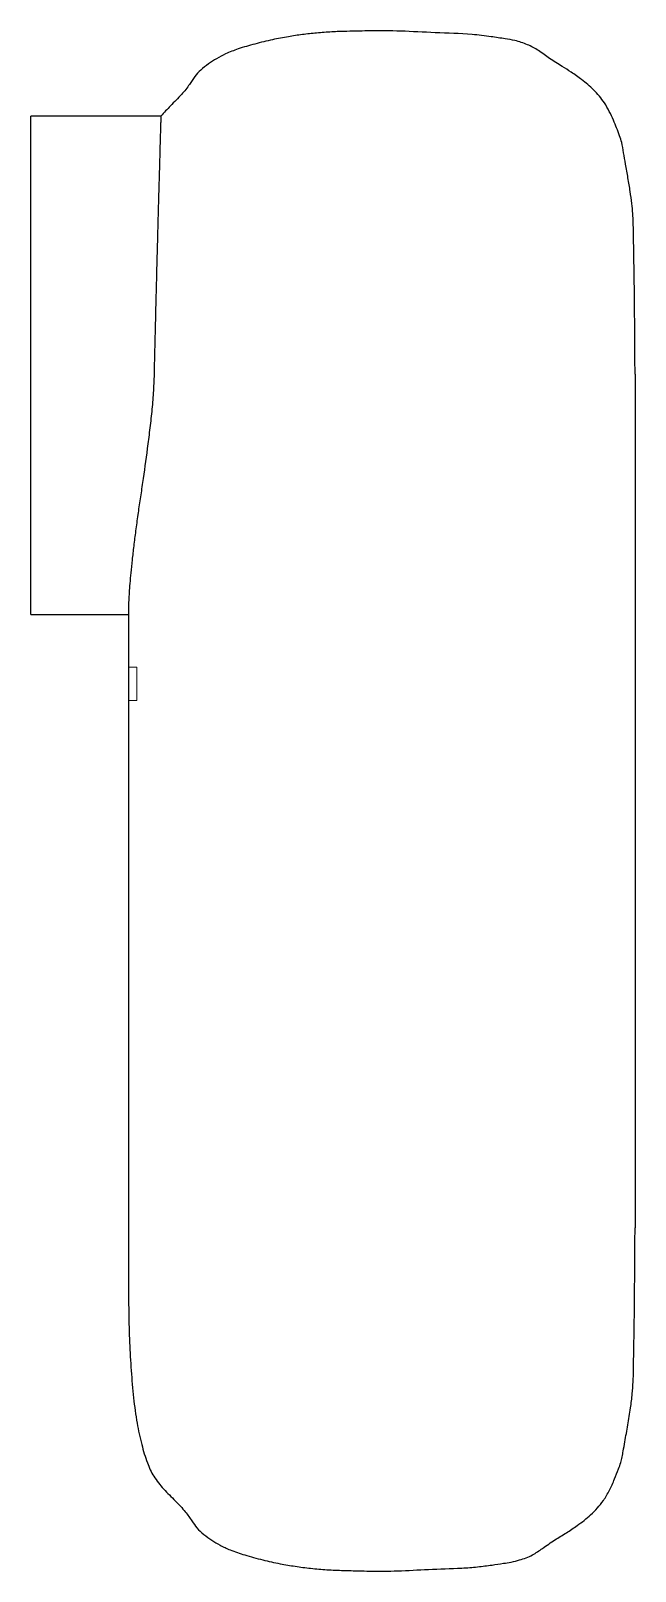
# Model space of a CAD drawing. Header units: millimetres. Extents: x 61 to 243, y 7 to 178.
# Drawn here: x 203.3 to 242.6, y 7 to 107 of the extents above.
import ezdxf

# ---------------------------------------------------------------- set-up
doc = ezdxf.new("R2010")
doc.units = ezdxf.units.MM
doc.linetypes.add('HIDDEN', pattern=[1.905, 1.27, -0.635])

msp = doc.modelspace()

# ---------------------------------------------------------------- linework, layer by layer
at = {"color": 7, "linetype": 'Continuous', "lineweight": 25}
for p, q in [((211.776, 101.453), (203.329, 101.453)), ((203.329, 85.278), (203.329, 101.453)), ((203.329, 69.104), (203.329, 85.278)), ((242.577, 84.696), (242.577, 29.304)), ((203.329, 69.104), (209.7, 69.104)), ((209.671, 29.306), (209.671, 25.999)), ((209.674, 29.304), (209.674, 29.304))]:
    msp.add_line(p, q, dxfattribs=at)
at = {"color": 7, "linetype": 'HIDDEN', "lineweight": 18}
for p, q in [((209.671, 69.558), (209.671, 69.104)), ((209.7, 69.104), (209.7, 65.692)), ((209.7, 69.104), (209.7, 69.104)), ((210.224, 65.692), (209.7, 65.692)), ((210.224, 65.692), (210.224, 64.602)), ((210.224, 64.602), (210.224, 63.511)), ((209.7, 63.511), (209.7, 29.304)), ((209.7, 63.511), (210.224, 63.511))]:
    msp.add_line(p, q, dxfattribs=at)
at = {"color": 7, "linetype": 'Continuous', "lineweight": 25}
for points, knots in [([(225.334, 106.983), (225.121, 106.977), (224.624, 106.964), (223.802, 106.95), (222.865, 106.917), (221.904, 106.848), (220.967, 106.742), (220.015, 106.602), (218.983, 106.402), (217.893, 106.139), (216.869, 105.842), (216.037, 105.525), (215.397, 105.188), (214.857, 104.837), (214.368, 104.462), (213.959, 104.009), (213.608, 103.439), (213.09, 102.795), (212.421, 102.15), (211.983, 101.667), (211.776, 101.44)], [0, 0, 0, 0, 0.041455, 0.096629, 0.160001, 0.223699, 0.283904, 0.343158, 0.410915, 0.488106, 0.561151, 0.618073, 0.660849, 0.701486, 0.743334, 0.780098, 0.819404, 0.873264, 0.940203, 1, 1, 1, 1]), ([(242.577, 84.696), (242.573, 84.796), (242.563, 85.076), (242.558, 85.612), (242.552, 86.43), (242.547, 87.506), (242.538, 88.869), (242.523, 90.358), (242.5, 91.836), (242.48, 93.009), (242.465, 93.881), (242.451, 94.522), (242.422, 95.144), (242.357, 95.817), (242.25, 96.587), (242.109, 97.438), (241.964, 98.281), (241.815, 99.045), (241.736, 99.671), (241.489, 100.369), (241.156, 101.241), (240.65, 102.285), (239.915, 103.157), (239.15, 103.781), (238.468, 104.285), (237.755, 104.714), (237.031, 105.157), (236.329, 105.708), (235.574, 106.109), (234.839, 106.351), (234.041, 106.475), (233.118, 106.619), (231.604, 106.802), (229.641, 106.837), (227.425, 106.983), (226.007, 106.983), (225.334, 106.983)], [0, 0, 0, 0, 0.008688, 0.024341, 0.046552, 0.079712, 0.117797, 0.164953, 0.209012, 0.246227, 0.26681, 0.284762, 0.301955, 0.320883, 0.343437, 0.369468, 0.395822, 0.417673, 0.437158, 0.45033, 0.481758, 0.518454, 0.550371, 0.579879, 0.604047, 0.623937, 0.652103, 0.67772, 0.701244, 0.725961, 0.744531, 0.77133, 0.807148, 0.876862, 0.941614, 1, 1, 1, 1]), ([(211.776, 101.44), (211.776, 101.443), (211.776, 101.457), (211.773, 101.36), (211.767, 101.15), (211.757, 100.822), (211.744, 100.389), (211.728, 99.842), (211.709, 99.19), (211.688, 98.446), (211.664, 97.611), (211.638, 96.679), (211.61, 95.664), (211.58, 94.586), (211.55, 93.443), (211.518, 92.23), (211.486, 90.967), (211.453, 89.675), (211.421, 88.353), (211.388, 86.996), (211.36, 85.769), (211.342, 85.002), (211.335, 84.696)], [0, 0, 0, 0, 0.01853, 0.07175, 0.12497, 0.17668, 0.228389, 0.281601, 0.334812, 0.386532, 0.438252, 0.491473, 0.544694, 0.596434, 0.648174, 0.701416, 0.754658, 0.806414, 0.858171, 0.911431, 0.964691, 1, 1, 1, 1]), ([(211.337, 84.696), (211.322, 84.29), (211.292, 83.478), (211.185, 82.265), (211.047, 81.061), (210.844, 79.499), (210.642, 77.999), (210.426, 76.592), (210.271, 75.541), (210.133, 74.52), (210.009, 73.534), (209.905, 72.622), (209.823, 71.808), (209.76, 71.105), (209.713, 70.499), (209.685, 70.008), (209.672, 69.686), (209.673, 69.59), (209.673, 69.578)], [0, 0, 0, 0, 0.058015, 0.116038, 0.175614, 0.235194, 0.351022, 0.410303, 0.469583, 0.534406, 0.599229, 0.666022, 0.732816, 0.796239, 0.859662, 0.924933, 0.990204, 1, 1, 1, 1]), ([(209.672, 69.578), (209.672, 68.464), (209.672, 64.273), (209.673, 55.463), (209.672, 43.152), (209.671, 33.921), (209.671, 29.304)], [0, 0, 0, 0, 0.083003, 0.312181, 0.656023, 1, 1, 1, 1]), ([(209.671, 69.104), (209.672, 65.07), (209.672, 56.42), (209.671, 43.152), (209.671, 33.92), (209.671, 29.304)], [0, 0, 0, 0, 0.304013, 0.651955, 1, 1, 1, 1]), ([(225.334, 7.017), (225.941, 7.013), (227.216, 7.005), (229.207, 7.151), (230.94, 7.172), (232.316, 7.282), (233.216, 7.396), (233.942, 7.514), (234.545, 7.594), (235.181, 7.76), (235.889, 8.016), (236.615, 8.528), (237.332, 9.036), (238.11, 9.489), (238.894, 10.017), (239.732, 10.676), (240.451, 11.445), (240.919, 12.265), (241.231, 12.961), (241.464, 13.569), (241.615, 13.98), (241.698, 14.237), (241.74, 14.487), (241.81, 14.877), (241.933, 15.568), (242.1, 16.501), (242.271, 17.542), (242.392, 18.473), (242.448, 19.292), (242.467, 20.192), (242.485, 21.322), (242.511, 22.752), (242.531, 24.36), (242.543, 25.886), (242.55, 27.183), (242.557, 28.144), (242.56, 28.827), (242.573, 29.181), (242.577, 29.304)], [0, 0, 0, 0, 0.052693, 0.110641, 0.173311, 0.203108, 0.23052, 0.252049, 0.266991, 0.283295, 0.309072, 0.331761, 0.360043, 0.385517, 0.409817, 0.442147, 0.478005, 0.500278, 0.523835, 0.544221, 0.55679, 0.561904, 0.567679, 0.578745, 0.596296, 0.628627, 0.661077, 0.687883, 0.710125, 0.73239, 0.766053, 0.808232, 0.856601, 0.905783, 0.940731, 0.969229, 0.989271, 1, 1, 1, 1]), ([(209.671, 25.999), (209.674, 25.262), (209.679, 23.876), (209.737, 21.885), (209.837, 20.039), (209.985, 18.292), (210.196, 16.688), (210.508, 15.284), (210.84, 14.121), (211.294, 13.126), (211.95, 12.319), (212.69, 11.607), (213.328, 10.933), (213.761, 10.318), (214.111, 9.789), (214.563, 9.381), (215.07, 9.017), (215.642, 8.674), (216.352, 8.341), (217.283, 8.03), (218.37, 7.74), (219.465, 7.498), (220.505, 7.32), (221.518, 7.19), (222.569, 7.098), (223.609, 7.054), (224.534, 7.038), (225.095, 7.023), (225.334, 7.017)], [0, 0, 0, 0, 0.075668, 0.142196, 0.204421, 0.265442, 0.32207, 0.370307, 0.412891, 0.446099, 0.4817, 0.518699, 0.551694, 0.576669, 0.595837, 0.616504, 0.638648, 0.659924, 0.684811, 0.719033, 0.760467, 0.800261, 0.834115, 0.86869, 0.905068, 0.942354, 0.975441, 1, 1, 1, 1])]:
    msp.add_open_spline(points, degree=3, knots=knots, dxfattribs=at)
at = {"color": 7, "linetype": 'HIDDEN', "lineweight": 18}
msp.add_open_spline([(211.337, 84.696), (211.341, 84.89), (211.345, 85.084), (211.35, 85.278)], degree=3, dxfattribs=at)
for points, knots in [([(209.673, 69.578), (209.672, 69.446), (209.671, 69.164), (209.69, 69.125), (209.7, 69.104)], [0, 0, 0, 0, 0.469183, 1, 1, 1, 1]), ([(209.7, 63.511), (209.698, 63.522), (209.694, 63.543), (209.69, 63.726), (209.686, 64), (209.685, 64.309), (209.684, 64.638), (209.685, 64.97), (209.687, 65.292), (209.69, 65.519), (209.693, 65.583), (209.694, 65.607)], [0, 0, 0, 0, 0.12081, 0.241621, 0.362422, 0.483211, 0.567285, 0.688066, 0.808846, 0.92963, 1, 1, 1, 1]), ([(209.7, 65.692), (209.698, 65.69), (209.696, 65.66), (209.692, 65.549), (209.69, 65.468), (209.687, 65.267), (209.686, 65.146), (209.685, 64.886), (209.685, 64.743), (209.685, 64.461), (209.685, 64.319), (209.686, 64.058), (209.687, 63.938), (209.691, 63.634), (209.695, 63.515), (209.7, 63.511)], [0, 0, 0, 0, 0.125, 0.125, 0.25, 0.25, 0.375, 0.375, 0.5, 0.5, 0.625, 0.625, 0.75, 0.75, 1, 1, 1, 1]), ([(209.671, 25.999), (209.672, 26.593), (209.676, 27.694), (209.692, 28.796), (209.7, 29.304)], [0, 0, 0, 0, 0.538578, 1, 1, 1, 1])]:
    msp.add_open_spline(points, degree=3, knots=knots, dxfattribs=at)

doc.saveas('drawing.dxf')
